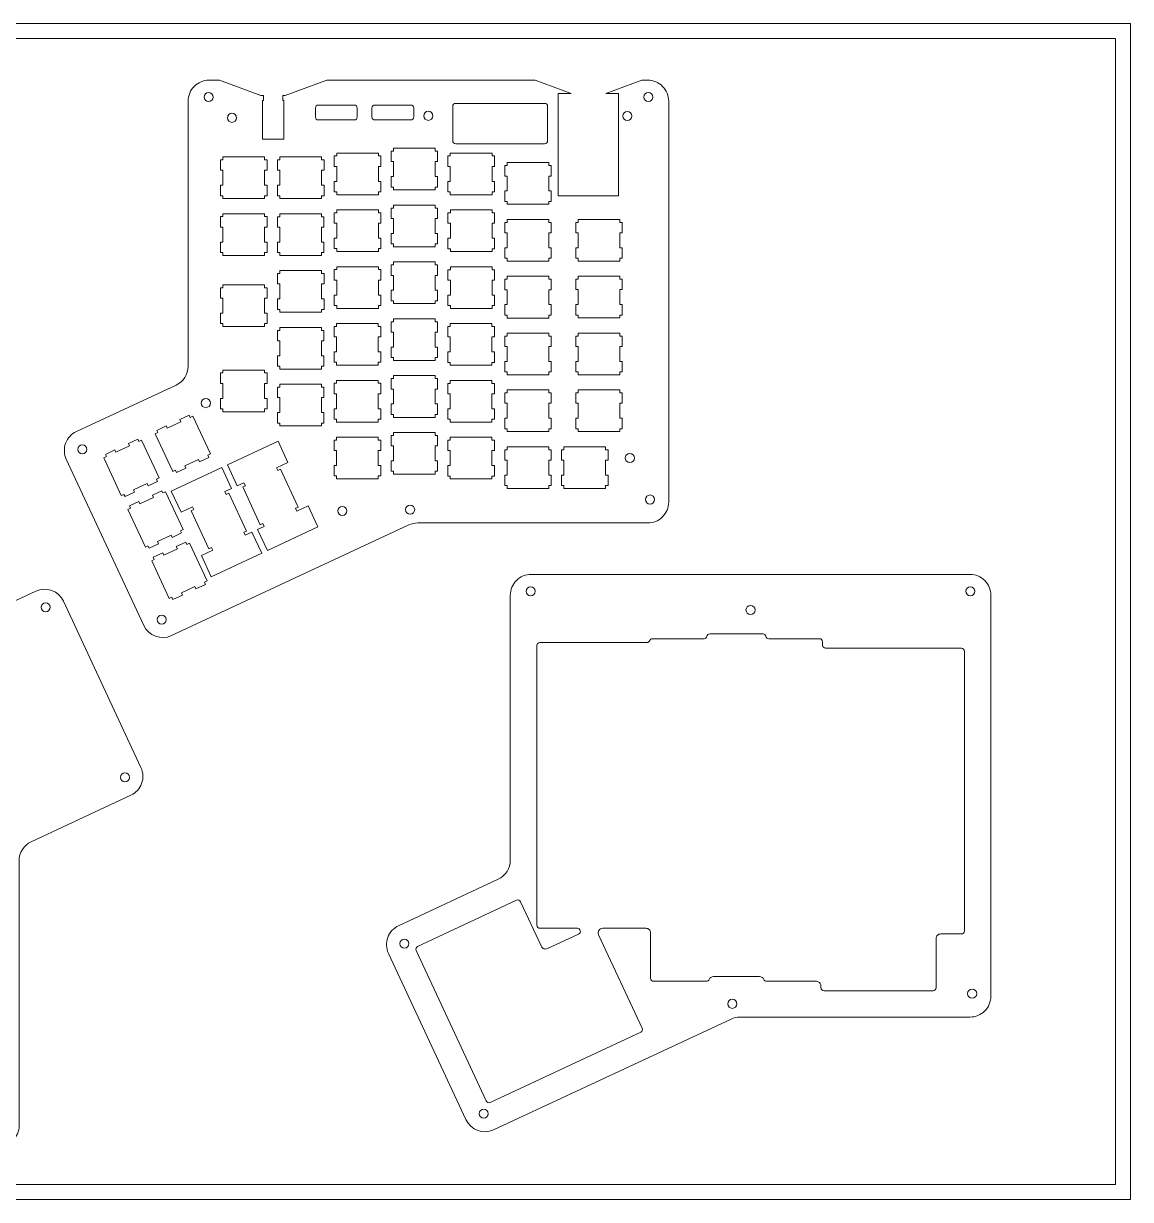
# Model space of a CAD drawing. Header units: millimetres. Extents: x -5 to 795, y -5 to 389.
# Drawn here: x 424 to 795, y -5 to 389 of the extents above; entities that cross this region are included whole.
import ezdxf

# ---------------------------------------------------------------- set-up
doc = ezdxf.new("R2010")
doc.units = ezdxf.units.MM
doc.header["$MEASUREMENT"] = 0
doc.layers.get('0').update_dxf_attribs({"lineweight": 0, "true_color": 0xf6921e})
doc.layers.add('Cutting lines', color=5, linetype='Continuous', lineweight=0)

msp = doc.modelspace()

# ---------------------------------------------------------------- linework, layer by layer
at = {"lineweight": 0}
for points in [[(-5, -5), (795, -5), (795, 389), (-5, 389)], [(0, 0), (790, 0), (790, 384), (0, 384)]]:
    msp.add_lwpolyline(points, close=True, dxfattribs=at)
at = {"layer": 'Cutting lines', "lineweight": 0}
for points in [[(475.09, 267.87), (441.68, 252.29, 0.414222), (438.29, 242.99), (464.26, 187.31, 0.414191), (473.56, 183.92), (553.13, 221.02, -0.109498), (556.08, 221.67), (633.22, 221.67, 0.414214), (640.22, 228.67), (640.22, 363, 0.414214), (633.22, 370), (631.16, 370), (619.12, 365.57), (623.4, 365.57), (623.4, 331.27), (603.22, 331.27), (603.22, 365.57), (607.5, 365.57), (595.46, 370), (525.58, 370), (511.7, 364.89), (510.9, 364.89), (510.9, 363.19), (511.2, 363.19), (511.2, 350.29), (504.05, 350.29), (504.05, 363.19), (504.35, 363.19), (504.35, 364.89), (503.55, 364.89), (489.67, 370), (486.13, 370, 0.414214), (479.13, 363), (479.13, 274.21, -0.291482)], [(534.81, 361.69), (522.81, 361.69, 0.414214), (521.81, 360.69), (521.81, 357.69, 0.414214), (522.81, 356.69), (534.81, 356.69, 0.414214), (535.81, 357.69), (535.81, 360.69, 0.414214)], [(553.75, 361.69), (541.75, 361.69, 0.414214), (540.75, 360.69), (540.75, 357.69, 0.414214), (541.75, 356.69), (553.75, 356.69, 0.414214), (554.75, 357.69), (554.75, 360.69, 0.414214)], [(598.61, 362.24), (568.83, 362.24, 0.414214), (567.83, 361.24), (567.83, 349.72, 0.414214), (568.83, 348.72), (598.61, 348.72, 0.414214), (599.61, 349.72), (599.61, 361.24, 0.414214)], [(549.66, 86.73, 0.414222), (546.27, 77.43), (572.24, 21.75, 0.414191), (581.54, 18.36), (661.11, 55.46, -0.109498), (664.07, 56.11), (741.2, 56.11, 0.414214), (748.2, 63.11), (748.2, 197.44, 0.414214), (741.2, 204.44), (739.14, 204.44), (703.44, 204.44), (633.56, 204.44), (597.65, 204.44), (594.11, 204.44, 0.414214), (587.11, 197.44), (587.11, 108.66, -0.291482), (583.07, 102.31)], [(426.53, 114.85), (459.94, 130.43, 0.414222), (463.32, 139.73), (437.36, 195.41, 0.414191), (428.06, 198.8), (348.49, 161.7, -0.109498), (345.53, 161.05), (268.4, 161.05, 0.414214), (261.4, 154.05), (261.4, 19.72, 0.414214), (268.4, 12.72), (270.45, 12.72), (306.16, 12.72), (376.03, 12.72), (411.94, 12.72), (415.48, 12.72, 0.414214), (422.48, 19.72), (422.48, 108.51, -0.291482)]]:
    msp.add_lwpolyline(points, format="xyb", close=True, dxfattribs=at)
at = {"layer": 'Cutting lines'}
for points in [[(547.98, 347.2), (547.98, 346.22), (547.17, 346.22), (547.17, 342.72), (547.98, 342.72), (547.98, 337.71), (547.17, 337.71), (547.17, 334.21), (547.98, 334.21), (547.98, 333.23), (561.95, 333.23), (561.95, 334.21), (562.77, 334.21), (562.77, 337.71), (561.95, 337.71), (561.95, 342.72), (562.77, 342.72), (562.77, 346.22), (561.95, 346.22), (561.95, 347.2)], [(490.81, 344.31), (490.81, 343.33), (490, 343.33), (490, 339.83), (490.81, 339.83), (490.81, 334.82), (490, 334.82), (490, 331.32), (490.81, 331.32), (490.81, 330.34), (504.78, 330.34), (504.78, 331.32), (505.6, 331.32), (505.6, 334.82), (504.78, 334.82), (504.78, 339.83), (505.6, 339.83), (505.6, 343.33), (504.78, 343.33), (504.78, 344.31)], [(509.9, 344.31), (509.9, 343.33), (509.09, 343.33), (509.09, 339.83), (509.9, 339.83), (509.9, 334.82), (509.09, 334.82), (509.09, 331.32), (509.9, 331.32), (509.9, 330.34), (523.87, 330.34), (523.87, 331.32), (524.69, 331.32), (524.69, 334.82), (523.87, 334.82), (523.87, 339.83), (524.69, 339.83), (524.69, 343.33), (523.87, 343.33), (523.87, 344.31)], [(528.94, 345.61), (528.94, 344.63), (528.13, 344.63), (528.13, 341.13), (528.94, 341.13), (528.94, 336.12), (528.13, 336.12), (528.13, 332.62), (528.94, 332.62), (528.94, 331.64), (542.91, 331.64), (542.91, 332.62), (543.73, 332.62), (543.73, 336.12), (542.91, 336.12), (542.91, 341.13), (543.73, 341.13), (543.73, 344.63), (542.91, 344.63), (542.91, 345.61)], [(567.02, 345.6), (567.02, 344.62), (566.21, 344.62), (566.21, 341.12), (567.02, 341.12), (567.02, 336.11), (566.21, 336.11), (566.21, 332.61), (567.02, 332.61), (567.02, 331.63), (580.99, 331.63), (580.99, 332.61), (581.81, 332.61), (581.81, 336.11), (580.99, 336.11), (580.99, 341.12), (581.81, 341.12), (581.81, 344.62), (580.99, 344.62), (580.99, 345.6)], [(586.07, 342.39), (586.07, 341.41), (585.26, 341.41), (585.26, 337.91), (586.07, 337.91), (586.07, 332.9), (585.26, 332.9), (585.26, 329.4), (586.07, 329.4), (586.07, 328.42), (600.04, 328.42), (600.04, 329.4), (600.86, 329.4), (600.86, 332.9), (600.04, 332.9), (600.04, 337.91), (600.86, 337.91), (600.86, 341.41), (600.04, 341.41), (600.04, 342.39)], [(547.98, 328.15), (547.98, 327.17), (547.17, 327.17), (547.17, 323.67), (547.98, 323.67), (547.98, 318.66), (547.17, 318.66), (547.17, 315.16), (547.98, 315.16), (547.98, 314.18), (561.95, 314.18), (561.95, 315.16), (562.76, 315.16), (562.76, 318.66), (561.95, 318.66), (561.95, 323.67), (562.76, 323.67), (562.76, 327.17), (561.95, 327.17), (561.95, 328.15)], [(490.81, 325.27), (490.81, 324.29), (490, 324.29), (490, 320.79), (490.81, 320.79), (490.81, 315.78), (490, 315.78), (490, 312.28), (490.81, 312.28), (490.81, 311.3), (504.78, 311.3), (504.78, 312.28), (505.6, 312.28), (505.6, 315.78), (504.78, 315.78), (504.78, 320.79), (505.6, 320.79), (505.6, 324.29), (504.78, 324.29), (504.78, 325.27)], [(509.86, 325.26), (509.86, 324.28), (509.05, 324.28), (509.05, 320.78), (509.86, 320.78), (509.86, 315.77), (509.05, 315.77), (509.05, 312.27), (509.86, 312.27), (509.86, 311.29), (523.83, 311.29), (523.83, 312.27), (524.65, 312.27), (524.65, 315.77), (523.83, 315.77), (523.83, 320.78), (524.65, 320.78), (524.65, 324.28), (523.83, 324.28), (523.83, 325.26)], [(528.94, 326.56), (528.94, 325.58), (528.13, 325.58), (528.13, 322.08), (528.94, 322.08), (528.94, 317.07), (528.13, 317.07), (528.13, 313.57), (528.94, 313.57), (528.94, 312.59), (542.91, 312.59), (542.91, 313.57), (543.72, 313.57), (543.72, 317.07), (542.91, 317.07), (542.91, 322.08), (543.72, 322.08), (543.72, 325.58), (542.91, 325.58), (542.91, 326.56)], [(567.03, 326.55), (567.03, 325.57), (566.21, 325.57), (566.21, 322.07), (567.03, 322.07), (567.03, 317.06), (566.21, 317.06), (566.21, 313.56), (567.03, 313.56), (567.03, 312.58), (581, 312.58), (581, 313.56), (581.81, 313.56), (581.81, 317.06), (581, 317.06), (581, 322.07), (581.81, 322.07), (581.81, 325.57), (581, 325.57), (581, 326.55)], [(586.08, 323.36), (586.08, 322.38), (585.26, 322.38), (585.26, 318.88), (586.08, 318.88), (586.08, 313.87), (585.26, 313.87), (585.26, 310.37), (586.08, 310.37), (586.08, 309.39), (600.05, 309.39), (600.05, 310.37), (600.86, 310.37), (600.86, 313.87), (600.05, 313.87), (600.05, 318.88), (600.86, 318.88), (600.86, 322.38), (600.05, 322.38), (600.05, 323.36)], [(609.88, 323.36), (609.88, 322.38), (609.07, 322.38), (609.07, 318.88), (609.88, 318.88), (609.88, 313.87), (609.07, 313.87), (609.07, 310.37), (609.88, 310.37), (609.88, 309.39), (623.85, 309.39), (623.85, 310.37), (624.66, 310.37), (624.66, 313.87), (623.85, 313.87), (623.85, 318.88), (624.66, 318.88), (624.66, 322.38), (623.85, 322.38), (623.85, 323.36)], [(528.94, 307.52), (528.94, 306.54), (528.13, 306.54), (528.13, 303.04), (528.94, 303.04), (528.94, 298.03), (528.13, 298.03), (528.13, 294.53), (528.94, 294.53), (528.94, 293.55), (542.91, 293.55), (542.91, 294.53), (543.72, 294.53), (543.72, 298.03), (542.91, 298.03), (542.91, 303.04), (543.72, 303.04), (543.72, 306.54), (542.91, 306.54), (542.91, 307.52)], [(547.98, 309.11), (547.98, 308.13), (547.17, 308.13), (547.17, 304.63), (547.98, 304.63), (547.98, 299.62), (547.17, 299.62), (547.17, 296.12), (547.98, 296.12), (547.98, 295.14), (561.95, 295.14), (561.95, 296.12), (562.77, 296.12), (562.77, 299.62), (561.95, 299.62), (561.95, 304.63), (562.77, 304.63), (562.77, 308.13), (561.95, 308.13), (561.95, 309.11)], [(567.03, 307.5), (567.03, 306.52), (566.22, 306.52), (566.22, 303.02), (567.03, 303.02), (567.03, 298.01), (566.22, 298.01), (566.22, 294.51), (567.03, 294.51), (567.03, 293.53), (581, 293.53), (581, 294.51), (581.81, 294.51), (581.81, 298.01), (581, 298.01), (581, 303.02), (581.81, 303.02), (581.81, 306.52), (581, 306.52), (581, 307.5)], [(509.9, 306.21), (509.9, 305.23), (509.09, 305.23), (509.09, 301.73), (509.9, 301.73), (509.9, 296.72), (509.09, 296.72), (509.09, 293.22), (509.9, 293.22), (509.9, 292.24), (523.87, 292.24), (523.87, 293.22), (524.69, 293.22), (524.69, 296.72), (523.87, 296.72), (523.87, 301.73), (524.69, 301.73), (524.69, 305.23), (523.87, 305.23), (523.87, 306.21)], [(586.08, 304.3), (586.08, 303.32), (585.26, 303.32), (585.26, 299.82), (586.08, 299.82), (586.08, 294.81), (585.26, 294.81), (585.26, 291.31), (586.08, 291.31), (586.08, 290.33), (600.05, 290.33), (600.05, 291.31), (600.86, 291.31), (600.86, 294.81), (600.05, 294.81), (600.05, 299.82), (600.86, 299.82), (600.86, 303.32), (600.05, 303.32), (600.05, 304.3)], [(609.88, 304.31), (609.88, 303.33), (609.07, 303.33), (609.07, 299.83), (609.88, 299.83), (609.88, 294.82), (609.07, 294.82), (609.07, 291.32), (609.88, 291.32), (609.88, 290.34), (623.85, 290.34), (623.85, 291.32), (624.66, 291.32), (624.66, 294.82), (623.85, 294.82), (623.85, 299.83), (624.66, 299.83), (624.66, 303.33), (623.85, 303.33), (623.85, 304.31)], [(490.81, 301.45), (490.81, 300.47), (490, 300.47), (490, 296.97), (490.81, 296.97), (490.81, 291.96), (490, 291.96), (490, 288.46), (490.81, 288.46), (490.81, 287.48), (504.78, 287.48), (504.78, 288.46), (505.6, 288.46), (505.6, 291.96), (504.78, 291.96), (504.78, 296.97), (505.6, 296.97), (505.6, 300.47), (504.78, 300.47), (504.78, 301.45)], [(528.91, 288.48), (528.91, 287.5), (528.1, 287.5), (528.1, 284), (528.91, 284), (528.91, 278.99), (528.1, 278.99), (528.1, 275.49), (528.91, 275.49), (528.91, 274.51), (542.88, 274.51), (542.88, 275.49), (543.7, 275.49), (543.7, 278.99), (542.88, 278.99), (542.88, 284), (543.7, 284), (543.7, 287.5), (542.88, 287.5), (542.88, 288.48)], [(547.96, 290.06), (547.96, 289.08), (547.15, 289.08), (547.15, 285.58), (547.96, 285.58), (547.96, 280.57), (547.15, 280.57), (547.15, 277.07), (547.96, 277.07), (547.96, 276.09), (561.93, 276.09), (561.93, 277.07), (562.75, 277.07), (562.75, 280.57), (561.93, 280.57), (561.93, 285.58), (562.75, 285.58), (562.75, 289.08), (561.93, 289.08), (561.93, 290.06)], [(567.01, 288.46), (567.01, 287.48), (566.2, 287.48), (566.2, 283.98), (567.01, 283.98), (567.01, 278.97), (566.2, 278.97), (566.2, 275.47), (567.01, 275.47), (567.01, 274.49), (580.98, 274.49), (580.98, 275.47), (581.8, 275.47), (581.8, 278.97), (580.98, 278.97), (580.98, 283.98), (581.8, 283.98), (581.8, 287.48), (580.98, 287.48), (580.98, 288.46)], [(509.86, 287.17), (509.86, 286.19), (509.05, 286.19), (509.05, 282.68), (509.86, 282.68), (509.86, 277.68), (509.05, 277.68), (509.05, 274.18), (509.86, 274.18), (509.86, 273.2), (523.83, 273.2), (523.83, 274.18), (524.65, 274.18), (524.65, 277.68), (523.83, 277.68), (523.83, 282.68), (524.65, 282.68), (524.65, 286.19), (523.83, 286.19), (523.83, 287.17)], [(586.07, 285.26), (586.07, 284.28), (585.26, 284.28), (585.26, 280.78), (586.07, 280.78), (586.07, 275.78), (585.26, 275.78), (585.26, 272.27), (586.07, 272.27), (586.07, 271.29), (600.04, 271.29), (600.04, 272.27), (600.85, 272.27), (600.85, 275.78), (600.04, 275.78), (600.04, 280.78), (600.85, 280.78), (600.85, 284.28), (600.04, 284.28), (600.04, 285.26)], [(609.87, 285.27), (609.87, 284.29), (609.06, 284.29), (609.06, 280.79), (609.87, 280.79), (609.87, 275.78), (609.06, 275.78), (609.06, 272.28), (609.87, 272.28), (609.87, 271.3), (623.84, 271.3), (623.84, 272.28), (624.65, 272.28), (624.65, 275.78), (623.84, 275.78), (623.84, 280.79), (624.65, 280.79), (624.65, 284.29), (623.84, 284.29), (623.84, 285.27)], [(490.81, 272.9), (490.81, 271.92), (490, 271.92), (490, 268.42), (490.81, 268.42), (490.81, 263.41), (490, 263.41), (490, 259.91), (490.81, 259.91), (490.81, 258.93), (504.78, 258.93), (504.78, 259.91), (505.6, 259.91), (505.6, 263.41), (504.78, 263.41), (504.78, 268.42), (505.6, 268.42), (505.6, 271.92), (504.78, 271.92), (504.78, 272.9)], [(509.86, 268.14), (509.86, 267.16), (509.05, 267.16), (509.05, 263.66), (509.86, 263.66), (509.86, 258.65), (509.05, 258.65), (509.05, 255.15), (509.86, 255.15), (509.86, 254.17), (523.83, 254.17), (523.83, 255.15), (524.65, 255.15), (524.65, 258.65), (523.83, 258.65), (523.83, 263.66), (524.65, 263.66), (524.65, 267.16), (523.83, 267.16), (523.83, 268.14)], [(528.91, 269.44), (528.91, 268.46), (528.1, 268.46), (528.1, 264.96), (528.91, 264.96), (528.91, 259.95), (528.1, 259.95), (528.1, 256.45), (528.91, 256.45), (528.91, 255.47), (542.88, 255.47), (542.88, 256.45), (543.7, 256.45), (543.7, 259.95), (542.88, 259.95), (542.88, 264.96), (543.7, 264.96), (543.7, 268.46), (542.88, 268.46), (542.88, 269.44)], [(547.96, 271.02), (547.96, 270.04), (547.15, 270.04), (547.15, 266.54), (547.96, 266.54), (547.96, 261.53), (547.15, 261.53), (547.15, 258.03), (547.96, 258.03), (547.96, 257.05), (561.93, 257.05), (561.93, 258.03), (562.75, 258.03), (562.75, 261.53), (561.93, 261.53), (561.93, 266.54), (562.75, 266.54), (562.75, 270.04), (561.93, 270.04), (561.93, 271.02)], [(567.01, 269.41), (567.01, 268.43), (566.2, 268.43), (566.2, 264.93), (567.01, 264.93), (567.01, 259.92), (566.2, 259.92), (566.2, 256.42), (567.01, 256.42), (567.01, 255.44), (580.98, 255.44), (580.98, 256.42), (581.8, 256.42), (581.8, 259.92), (580.98, 259.92), (580.98, 264.93), (581.8, 264.93), (581.8, 268.43), (580.98, 268.43), (580.98, 269.41)], [(586.06, 266.23), (586.06, 265.25), (585.25, 265.25), (585.25, 261.75), (586.06, 261.75), (586.06, 256.74), (585.25, 256.74), (585.25, 253.24), (586.06, 253.24), (586.06, 252.26), (600.03, 252.26), (600.03, 253.24), (600.85, 253.24), (600.85, 256.74), (600.03, 256.74), (600.03, 261.75), (600.85, 261.75), (600.85, 265.25), (600.03, 265.25), (600.03, 266.23)], [(609.87, 266.23), (609.87, 265.25), (609.06, 265.25), (609.06, 261.75), (609.87, 261.75), (609.87, 256.74), (609.06, 256.74), (609.06, 253.24), (609.87, 253.24), (609.87, 252.26), (623.84, 252.26), (623.84, 253.24), (624.66, 253.24), (624.66, 256.74), (623.84, 256.74), (623.84, 261.75), (624.66, 261.75), (624.66, 265.25), (623.84, 265.25), (623.84, 266.23)], [(480.76, 257.45), (479.87, 257.03), (479.53, 257.77), (476.36, 256.29), (476.7, 255.55), (472.16, 253.44), (471.82, 254.18), (468.65, 252.69), (468.99, 251.96), (468.1, 251.54), (474, 238.88), (474.89, 239.3), (475.24, 238.56), (478.41, 240.04), (478.07, 240.78), (482.61, 242.89), (482.95, 242.16), (486.12, 243.64), (485.78, 244.37), (486.67, 244.79)], [(463.5, 249.4), (462.61, 248.98), (462.27, 249.72), (459.1, 248.24), (459.44, 247.5), (454.9, 245.39), (454.56, 246.13), (451.39, 244.64), (451.73, 243.91), (450.84, 243.49), (456.74, 230.83), (457.63, 231.25), (457.98, 230.51), (461.15, 231.99), (460.81, 232.73), (465.35, 234.84), (465.69, 234.11), (468.86, 235.59), (468.52, 236.32), (469.41, 236.74)], [(528.91, 250.4), (528.91, 249.42), (528.1, 249.42), (528.1, 245.92), (528.91, 245.92), (528.91, 240.91), (528.1, 240.91), (528.1, 237.41), (528.91, 237.41), (528.91, 236.43), (542.88, 236.43), (542.88, 237.41), (543.7, 237.41), (543.7, 240.91), (542.88, 240.91), (542.88, 245.92), (543.7, 245.92), (543.7, 249.42), (542.88, 249.42), (542.88, 250.4)], [(547.96, 251.98), (547.96, 251), (547.15, 251), (547.15, 247.5), (547.96, 247.5), (547.96, 242.49), (547.15, 242.49), (547.15, 238.99), (547.96, 238.99), (547.96, 238.01), (561.93, 238.01), (561.93, 238.99), (562.75, 238.99), (562.75, 242.49), (561.93, 242.49), (561.93, 247.5), (562.75, 247.5), (562.75, 251), (561.93, 251), (561.93, 251.98)], [(567.01, 250.38), (567.01, 249.4), (566.2, 249.4), (566.2, 245.9), (567.01, 245.9), (567.01, 240.89), (566.2, 240.89), (566.2, 237.39), (567.01, 237.39), (567.01, 236.41), (580.98, 236.41), (580.98, 237.39), (581.8, 237.39), (581.8, 240.89), (580.98, 240.89), (580.98, 245.9), (581.8, 245.9), (581.8, 249.4), (580.98, 249.4), (580.98, 250.38)], [(586.06, 247.18), (586.06, 246.2), (585.25, 246.2), (585.25, 242.7), (586.06, 242.7), (586.06, 237.69), (585.25, 237.69), (585.25, 234.19), (586.06, 234.19), (586.06, 233.21), (600.03, 233.21), (600.03, 234.19), (600.85, 234.19), (600.85, 237.69), (600.03, 237.69), (600.03, 242.7), (600.85, 242.7), (600.85, 246.2), (600.03, 246.2), (600.03, 247.18)], [(605.11, 247.18), (605.11, 246.2), (604.3, 246.2), (604.3, 242.7), (605.11, 242.7), (605.11, 237.69), (604.3, 237.69), (604.3, 234.19), (605.11, 234.19), (605.11, 233.21), (619.08, 233.21), (619.08, 234.19), (619.9, 234.19), (619.9, 237.69), (619.08, 237.69), (619.08, 242.7), (619.9, 242.7), (619.9, 246.2), (619.08, 246.2), (619.08, 247.18)], [(471.55, 232.13), (470.66, 231.72), (470.32, 232.45), (467.15, 230.97), (467.49, 230.24), (462.95, 228.12), (462.61, 228.86), (459.44, 227.38), (459.78, 226.64), (458.89, 226.23), (464.8, 213.57), (465.68, 213.98), (466.03, 213.25), (469.2, 214.72), (468.86, 215.46), (473.4, 217.58), (473.74, 216.84), (476.91, 218.32), (476.57, 219.06), (477.46, 219.47)], [(479.58, 214.9), (478.69, 214.49), (478.35, 215.22), (475.17, 213.74), (475.52, 213.01), (470.98, 210.89), (470.63, 211.63), (467.46, 210.15), (467.8, 209.41), (466.92, 209), (472.82, 196.33), (473.71, 196.75), (474.05, 196.01), (477.23, 197.49), (476.88, 198.23), (481.42, 200.34), (481.76, 199.61), (484.94, 201.09), (484.59, 201.83), (485.48, 202.24)]]:
    msp.add_lwpolyline(points, close=True, dxfattribs=at)
at = {"layer": 'Cutting lines', "lineweight": 0}
for points in [[(509.28, 249.03), (512.57, 241.96), (508.75, 240.17), (509.19, 239.22), (510.08, 239.64), (515.98, 226.98), (515.1, 226.57), (515.54, 225.61), (519.37, 227.39), (522.66, 220.32), (505.71, 212.42), (502.42, 219.48), (504.66, 220.53), (504.21, 221.49), (503.32, 221.07), (497.42, 233.74), (498.31, 234.15), (497.86, 235.1), (495.62, 234.06), (492.33, 241.12), (509.28, 249.03)], [(500.52, 218.63), (503.81, 211.57), (486.87, 203.66), (483.57, 210.73), (487.39, 212.51), (486.95, 213.47), (486.06, 213.05), (480.16, 225.72), (481.04, 226.13), (480.6, 227.08), (476.78, 225.3), (473.48, 232.37), (490.43, 240.27), (493.72, 233.2), (491.48, 232.16), (491.93, 231.2), (492.81, 231.62), (498.72, 218.96), (497.83, 218.54), (498.27, 217.59), (500.52, 218.63)]]:
    msp.add_lwpolyline(points, dxfattribs=at)
at = {"layer": 'Cutting lines'}
msp.add_lwpolyline([(597.03, 181.62), (632, 181.62), (632.91, 181.62, 0.308559), (633.84, 182.25, -0.308559), (634.77, 182.89), (635.48, 182.89), (652.05, 182.89, 0.354597), (653.03, 183.68, -0.354597), (654.01, 184.48), (655.04, 184.48), (671.83, 184.48, -0.354597), (672.81, 183.68, 0.354597), (673.79, 182.89), (677.79, 182.89), (690.77, 182.89, -0.414214), (691.77, 181.89), (691.77, 180.71, 0.414214), (692.77, 179.71), (711.2, 179.71), (731.38, 179.71), (738.33, 179.71, -0.414216), (739.33, 178.71), (739.33, 177.31), (739.31, 159.67), (739.31, 84.97, -0.414214), (738.31, 83.97), (731.4, 83.97, 0.414214), (729.87, 82.44), (729.87, 65.93, -0.414214), (728.86, 64.92), (692.28, 64.92, -0.414214), (691.26, 65.93), (691.26, 66.57, 0.414214), (689.74, 68.09), (673.05, 68.09, -0.305615), (672.1, 68.73, 0.305615), (670.69, 69.68), (655.2, 69.68, 0.305615), (653.78, 68.73, -0.305615), (652.84, 68.09), (635.13, 68.09, -0.414214), (634.11, 69.11), (634.11, 84.35, 0.414214), (632.59, 85.87), (618.11, 85.87, 0.548619), (616.73, 83.7), (631.33, 52.39, -0.414214), (630.84, 51.04), (580.42, 27.53, -0.414214), (579.07, 28.02), (555.56, 78.44, -0.414214), (556.06, 79.79), (589.2, 95.25, -0.414214), (590.55, 94.76), (597.53, 79.79, 0.414214), (599.56, 79.05), (610.02, 83.93, 0.802585), (609.59, 85.87), (597.03, 85.87, -0.414214), (596.01, 86.89), (596.01, 161.56), (596.02, 179.78), (596.02, 180.62, -0.414212), (597.02, 181.62)], format="xyb", close=True, dxfattribs=at)
at = {"layer": 'Cutting lines', "lineweight": 0}
for centre in [(485.98, 364.34), (633.37, 364.35), (493.81, 357.41), (559.66, 358.08), (626.37, 358.03), (485.07, 261.81), (443.66, 246.3), (627.19, 243.42), (633.95, 229.52), (530.84, 225.71), (553.55, 226.12), (593.97, 198.78), (741.35, 198.79), (431.37, 193.43), (667.64, 192.53), (470.25, 189.29), (457.96, 136.42), (551.64, 80.74), (741.93, 63.97), (661.53, 60.56), (578.23, 23.73)]:
    msp.add_circle(centre, 1.52, dxfattribs=at)

doc.saveas('drawing.dxf')
